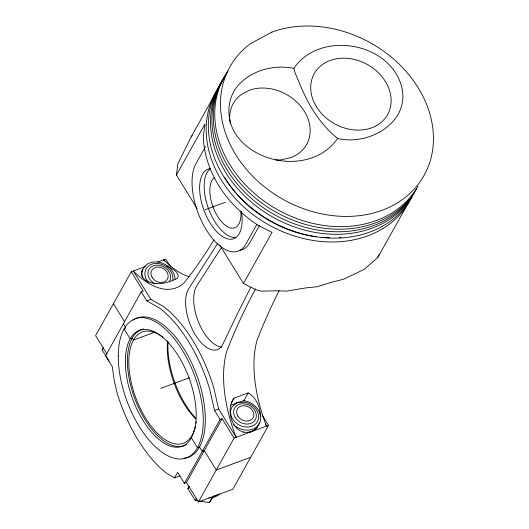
<?xml version="1.0" encoding="UTF-8"?>
<svg xmlns="http://www.w3.org/2000/svg" width="529" height="529" viewBox="0 0 529 529"><rect width="100%" height="100%" fill="white"/><g stroke="black" fill="none" stroke-linecap="round" stroke-linejoin="round"><path stroke-width="0.79" d="M197.178 208.611L176.408 175.026L177.87 163.712L191.247 136.773L219.403 86.392M219.674 244.993L243.466 283.478L255.778 289.713L261.333 291.162L276.634 290.791L286.658 291.095L305.716 287.915L317.01 286.764L331.604 282.248L343.486 279.286L364.177 269.373L377.785 257.497L379.313 254.079M255.725 428.84L257.259 427.253L259.448 422.876M260.38 416.918C260.585 407.661 256.433 397.663 248.194 392.915L234.016 398.139C223.496 411.886 235.431 440.941 254.7 429.898M250.772 287.326L237.845 312.857L222.557 344.842A34.603 16.862 69.8 0 1 195.426 335.002A34.603 16.862 69.8 0 1 188.284 289.403L217.862 243.135M176.408 175.026L204.968 123.931L203.354 136.409A111.229 89.639 29.2 0 0 258.443 225.513L272.018 232.39L243.466 283.478M145.455 266.523L131.278 271.747L95.584 335.617L107.136 354.298M205.543 146.493L195.968 163.626A50.301 24.513 69.8 0 0 206.35 229.917A50.301 24.513 69.8 0 0 245.793 244.219L256.962 224.23M109.086 361.195L102.176 350.013L103.34 347.923M131.278 271.747L143.253 291.122L141.23 291.869L105.535 355.733L112.32 366.703L114.145 380.12L116.969 392.485A101.337 49.382 69.8 0 0 167.157 473.66L174.557 477.839L179.946 475.849M259.415 225.592L249.847 242.725A50.301 24.513 69.8 0 1 239.24 250.323M174.557 477.839L177.632 472.344L184.409 483.308L186.439 482.56L222.127 418.697L234.109 438.072L198.415 501.935L186.439 482.56M184.409 483.308L220.104 419.444L222.127 418.697M231.325 402.959L234.016 398.139M198.362 500.95L195.208 500.487L187.868 488.611L189.032 486.521M243.571 401.18L248.194 392.915M195.208 500.487L196.378 498.397M243.082 432.477L243.366 431.981M199.942 501.175L209.405 502.55L212.519 496.976M262.119 415.001L268.534 425.376L232.839 489.246L198.415 501.935M377.785 257.497L405.948 207.117M293.859 68.307C319 31.257 386.025 41.136 400.592 83.225C413.301 120.44 370.333 146.394 337.654 138.453C319.622 124.123 307.389 103.38 299.077 82.213L295.083 72.909L293.859 68.307C274.584 64.485 252.703 69.802 239.035 84.475C226.677 97.442 225.883 118.126 235.068 133.129C256.512 166.774 314.259 172.593 337.654 138.453M221.598 247.274L196.385 286.414A34.603 16.862 69.8 0 0 198.838 322.855A34.603 16.862 69.8 0 0 221.83 347.097M102.176 350.013L103.545 348.049M187.868 488.611L189.237 486.647M209.405 502.55L213.061 497.313M191.247 136.773L192.186 135.662M257.537 426.751L254.766 429.773L251.321 431.724L247.36 432.603M231.16 405.26L237.131 402.635L243.849 400.691A17.305 13.946 29.2 0 1 259.732 422.85A17.305 13.946 29.2 0 1 233.229 424.456M205.146 209.722L225.4 202.257M157.602 262.047L165.703 259.058L170.411 266.669M141.23 291.869L146.784 300.856L150.838 299.361L163.554 306.542A101.337 49.382 69.8 0 1 213.742 387.717L218.596 408.963L236.132 437.324C230.353 422.44 226.247 406.874 224.428 391.004A95.65 46.612 69.8 0 1 226.677 351.501L230.327 342.243A1108.605 540.235 69.8 0 1 255.633 288.841M125.419 328.436L124.07 328.939L130.194 338.838L132.514 337.978M154.99 332.126L133.44 340.068L132.217 338.091M160.796 388.339L189.402 377.785M146.784 300.856L159.507 308.03A101.337 49.382 69.8 0 1 209.696 389.212L214.549 410.458L218.596 408.963M234.109 438.072L268.534 425.376M250.686 457.307L216.262 470.003L204.28 450.629L202.257 451.376L199.545 446.992L197.522 447.732L191.399 437.833M189.303 276.7C179.324 273.744 170.973 267.013 163.679 259.805L164.532 261.187M166.814 266.166C171.052 267.826 175.443 270.054 177.83 274.141L178.194 276.33L177.347 278.32C167.594 283.207 155.228 286.539 145.349 280.086C141.884 277.791 140.132 272.951 142.83 269.373L142.552 269.876A17.305 13.946 29.2 0 0 141.481 271.787M265.227 424.046L266.51 426.123C260.731 411.238 256.618 395.679 254.806 379.802A95.65 46.612 69.8 0 1 257.054 340.299L260.704 331.042A1108.605 540.235 69.8 0 1 279.14 290.672M150.838 299.361L133.301 271.007C141.098 278.77 150.229 285.839 161.087 288.55A95.65 46.612 69.8 0 0 184.165 282.744L189.415 276.072A1108.605 540.235 69.8 0 0 213.795 240.06M214.549 410.458L220.104 419.444M113.431 303.686L124.553 321.672M123.383 323.801L125.71 327.563M195.446 426.387A59.321 28.91 69.8 0 1 156.326 432.193A59.321 28.91 69.8 0 1 128.977 357.161A59.321 28.91 69.8 0 1 162.965 337.284M167.111 340.802A59.321 28.91 69.8 0 1 168.295 341.946M196.285 421.765A59.321 28.91 69.8 0 1 196.054 423.326M186.42 444.532A61.794 30.113 69.8 0 1 134.617 398.152A61.794 30.113 69.8 0 1 143.663 328.985M195.829 419.047A59.321 28.91 69.8 0 1 167.561 341.641M148.199 282.149A14.653 11.81 29.2 0 1 155.281 263.442A14.653 11.81 29.2 0 1 172.725 280.357M155.136 283.941A11.876 9.568 29.2 0 1 148.874 269.572A11.876 9.568 29.2 0 1 164.321 267.171A11.876 9.568 29.2 0 1 169.234 281.752M142.361 277.401A17.305 13.946 29.2 0 1 156.425 261.921A17.305 13.946 29.2 0 1 175.053 279.114M217.743 494.602A17.305 13.946 29.2 0 1 213.299 496.235M219.423 494.073A17.305 13.946 29.2 0 1 208.836 497.809M132.891 320.296A74.153 36.137 69.8 0 1 196.662 374.916A74.153 36.137 69.8 0 1 183.92 458.193M240.86 210.978A27.191 13.251 69.8 0 1 220.322 220.282A27.191 13.251 69.8 0 1 214.424 177.579M235.947 237.554A37.076 18.065 69.8 0 1 208.479 208.591A37.076 18.065 69.8 0 1 210.436 168.606M195.684 418.188A61.794 30.113 69.8 0 1 167.984 342.402M241.436 211.375A37.076 18.065 69.8 0 1 228.065 238.989A37.076 18.065 69.8 0 1 201.575 202.581A37.076 18.065 69.8 0 1 210.33 168.619M417.963 186.34A111.229 89.639 29.2 0 1 273.248 207.196A111.229 89.639 29.2 0 1 227.966 71.065M408.99 202.369A111.229 89.639 29.2 0 1 262.986 221.479A111.229 89.639 29.2 0 1 220.818 84.435M340.98 237.303A106.283 85.658 29.2 0 1 339.393 237.435M329.633 237.733A106.283 85.658 29.2 0 1 321.341 237.309M316.368 236.767A106.283 85.658 29.2 0 1 224.726 177.427M411.939 197.132A111.229 89.639 29.2 0 1 265.981 218.173A111.229 89.639 29.2 0 1 222.96 80.606M412.012 196.775A111.229 89.639 29.2 0 1 266.418 213.273A111.229 89.639 29.2 0 1 224.62 77.419M414.286 192.847A111.229 89.639 29.2 0 1 268.692 211.256A111.229 89.639 29.2 0 1 226.048 74.867M416.535 188.893A111.229 89.639 29.2 0 1 271.82 209.749A111.229 89.639 29.2 0 1 226.538 73.617M275.576 159.943A42.016 33.863 29.2 0 0 281.117 159.804L290.732 157.662A42.016 33.863 29.2 0 0 304.354 111.315A42.016 33.863 29.2 0 0 249.113 90.347L240.913 94.777A42.016 33.863 29.2 0 0 229.698 117.332M230.294 123.641A42.016 33.863 29.2 0 1 229.731 118.932M237.131 402.635L232.324 406.589A14.653 11.81 29.2 0 0 240.073 425.475A14.653 11.81 29.2 0 0 258.469 418.697A14.653 11.81 29.2 0 0 244.325 402.166L237.131 402.635M271.866 32.11L250.157 43.841A111.229 89.639 29.2 0 0 292.55 204.214A111.229 89.639 29.2 0 0 432.821 128.415A111.229 89.639 29.2 0 0 271.866 32.11M152.18 277.527A9 7.254 29.2 0 0 167.098 279.689A9 7.254 29.2 0 0 159.381 267.205A9 7.254 29.2 0 0 152.18 277.527M237.871 416.125A9 7.254 29.2 0 0 252.789 418.287A9 7.254 29.2 0 0 245.072 405.803A9 7.254 29.2 0 0 237.871 416.125M235.233 417.493A11.876 9.568 29.2 0 0 254.918 420.35A11.876 9.568 29.2 0 0 244.735 403.872A11.876 9.568 29.2 0 0 235.233 417.493M118.284 356.057A74.153 36.137 69.8 0 0 181.89 458.934A74.153 36.137 69.8 0 0 182.214 350.013A74.153 36.137 69.8 0 0 118.284 356.057M125.366 361.433A61.794 30.113 69.8 0 0 178.379 447.17A61.794 30.113 69.8 0 0 178.643 356.401A61.794 30.113 69.8 0 0 125.366 361.433M316.501 106.832A42.016 33.863 29.2 0 0 386.163 116.942A42.016 33.863 29.2 0 0 350.119 58.646A42.016 33.863 29.2 0 0 316.501 106.832"/></g></svg>
